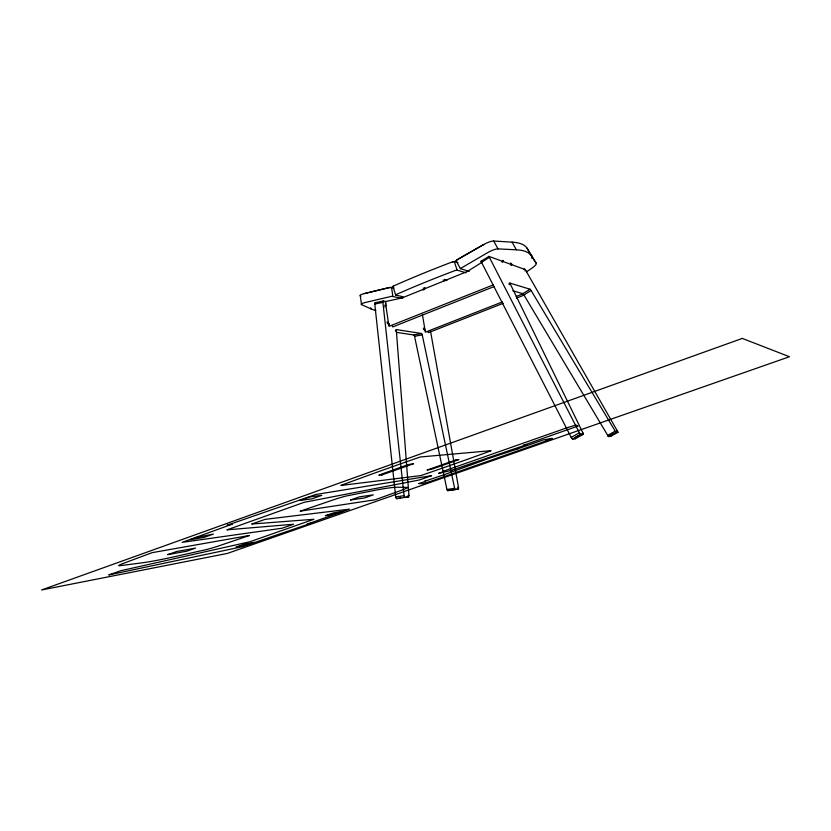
<?xml version="1.0" encoding="UTF-8"?>
<svg xmlns="http://www.w3.org/2000/svg" width="831" height="831" viewBox="0 0 831 831"><rect width="100%" height="100%" fill="white"/><g stroke="black" fill="none" stroke-linecap="round" stroke-linejoin="round"><path stroke-width="1.25" d="M610.64 436.41L608.5 436.587L615.968 432.421L617.973 432.297L610.577 436.452M618.056 432.203L525.285 269.608L488.888 256.374L579.394 432.774C579.446 434.904 584.588 435.475 582.967 433.003L509.819 283.07L530.053 289.23L530.832 290.05L615.968 432.421M196.511 537.47L213.39 534.084L204.083 537.387L190.476 539.693L196.521 537.48M350.568 499.961L359.543 496.824L373.285 494.871L364.497 497.946L350.63 499.982M381.46 475.031C385.22 473.358 375.778 476.454 379.632 474.813L408.27 464.581L413.568 463.75L381.522 475.062M227.123 529.814L304.073 502.34L419.271 479.996L431.538 475.737M236.233 546.964L243.971 544.284L254.296 542.363L246.662 545.011L236.347 546.985M251.907 523.956L265.182 519.354L349.487 509.154L307.252 524.091M545.946 440.617L552.044 438.467M167.717 554.62L176.639 551.514L195.524 548.107L186.788 551.182L167.81 554.651M451.96 470.211L474.418 462.431M446.953 280.442L444.99 280.535A1.662 1.548 -74.9 0 1 443.203 279.974M337.448 513.236L325.399 515.719L333.511 512.862L342.715 511.345L337.479 513.184M108.923 574.855L120.838 570.7L249.871 541.76L313.9 519.282L251.938 523.997M451.929 470.273L438.758 473.317M511.169 265.245L511.865 264.476L510.608 263.022M249.134 535.58L217.836 546.216A11.998 0.841 -17.1 0 1 205.247 549.842L174.52 556.697A178.405 14.065 -17.3 0 1 140.823 563.003L119.976 565.682A13.545 1.028 -16.7 0 1 122.25 563.802L152.083 552.667L249.134 535.517M456.863 259.947L483.881 244.449A10.668 2.846 -28.7 0 1 493.728 241.032L512.125 242.143A135.713 34.05 -27.5 0 1 527.072 248.189L536.213 263.271A9.795 2.327 -28.9 0 1 531.954 268.133L526.584 271.799M488.971 256.395L481.201 261.204L482.281 261.485M489.137 257.517L481.502 262.305L571.25 437.49L572.497 439.059L575.125 438.893L583.227 434.301M467.427 271.425L482.52 261.952M502.298 261.983L503.347 261.391L503.191 260.654M510.847 264.975L511.761 264.414L511.221 263.375M523.738 269.493L524.621 268.943M524.849 270.854L525.743 270.304M508.977 283.641L509.922 283.059M509.112 284.669L510.068 284.088M530.053 289.23L522.803 293.665L512.831 290.767M457.071 259.802L457.227 259.719A433.117 84.669 -28.6 0 1 483.881 244.449M607.596 435.569L608.427 436.555L523.873 294.922L531.113 290.497M227.279 525.192L315.78 494.497L431.528 475.675M579.394 432.774L571.209 437.407L571.821 438.404L572.58 439.069L580.755 434.447M575.364 437.303L576.371 436.732M576.88 436.452L577.888 435.87M578.906 435.299L580.942 434.156M581.949 433.574L582.967 433.003M607.534 435.454L614.982 431.279M611.959 433.875L612.883 433.367M616.581 431.289L617.547 430.842M501.768 261.838L503.316 261.412L502.672 260.352M577.836 426.147L550.818 435.589M526.657 444.678L474.698 462.327M418.824 483.538L425.472 481.336L424.672 481.274M424.693 481.253L443.546 474.896M393.624 285.968L393.032 286.29L393.624 285.968A246.485 45.643 -18.7 0 1 452.355 261.9L454.225 261.516L457.943 262.689M424.807 287.433A1.652 1.527 -76.6 0 1 423.779 289.146L422.802 289.78L423.363 289.884M402.131 297.914L467.178 271.55M443.141 471.333L567.978 427.435M547.317 440.492L430.468 481.398M493.427 284.846L388.981 326.354L385.283 301.611L401.882 297.997M494.081 286.581L392.783 326.915L392.128 325.929M502.433 301.902L425.389 332.171L422.377 314.43M516.124 296.522L523.53 293.613M428.484 332.649L503.316 303.273M516.404 298.142L524.725 294.87M438.861 473.234L444.845 471.125L443.079 471.406M452.355 261.9L454.277 261.536L457.112 270.137L465.973 272.797M517.381 449L543.079 439.942L552.179 438.373M550.506 435.704L523.416 445.354L524.673 445.052M443.837 474.802L489.241 458.276L517.1 449.104M424.558 289.593L424.61 288.284M524.912 444.98L526.688 444.637M423.208 483.59L430.261 481.44M575.706 425.129L568.124 427.414M375.809 310.462A139.785 20.38 -8.9 0 1 370.865 308.841L361.537 304.613L360.29 295.867A10.304 1.589 -8 0 1 364.321 293.603L389.542 287.526L394.081 287.973M389.427 287.547L389.313 287.568A442.694 51.719 -9.3 0 0 364.321 293.603M430.448 330.78L458.494 487.34A1.527 0.53 81.6 0 1 458.224 489.064L455.346 489.511A1.537 0.53 81.6 0 1 454.64 488.337L422.231 334.831A1.537 0.551 79.1 0 0 421.494 333.491L396.792 329.637A1.61 0.602 78.9 0 0 396.366 330.852L408.945 495.39A1.683 0.644 81.9 0 1 408.52 496.865L396.636 498.642A1.693 0.654 81.9 0 1 395.722 496.917L374.781 304.042A1.641 0.623 78.3 0 1 375.228 302.702L383.33 301.04L386.623 301.715M374.781 304.042L382.894 302.38A1.641 0.613 78.3 0 1 383.33 301.04M384.597 305.341L385.709 305.112A1.631 0.613 78.4 0 1 386.01 303.647M387.246 323.675L388.357 323.446A1.631 0.613 78.7 0 0 389.344 325.15M388.534 323.882L389.272 323.737M395.785 329.834L396.792 329.637M395.359 331.05L396.366 330.852M423.53 329.637L424.579 329.429A1.527 0.54 79 0 0 425.368 331.018M396.854 332.421L413.796 334.986L421.494 333.491M413.796 334.986A1.537 0.551 79.1 0 1 414.544 336.316L422.231 334.831M389.542 287.526L391.318 287.36M547.411 440.42L546.029 440.648M227.351 525.213L232.451 524.081L182.145 542.352L281.948 528.256L293.623 524.236L227.143 529.835M396.636 498.642L400.189 498.081A1.683 0.654 81.9 0 0 400.594 497.405M408.52 496.865L405.009 497.416A1.693 0.654 81.9 0 1 404.105 495.692L382.894 302.38M414.544 336.316L446.933 489.469A1.527 0.54 81.7 0 0 447.649 490.643L458.224 489.064M457.538 487.485L458.494 487.34M395.722 496.917L404.105 495.692M446.933 489.469L454.64 488.337M407.907 495.546L408.945 495.39M447.649 490.643L455.346 489.511M108.996 574.907L242.268 546.725L311.002 523.26L307.262 524.143M418.803 483.569L422.927 483.652M457.112 270.137L455.191 270.511A246.724 44.272 -18.6 0 0 396.345 294.465L395.577 295.078L403.108 296.76M469.183 271.457L460.353 268.579L488.171 252.354A10.678 2.773 -28.7 0 1 498.008 248.895L516.321 249.799A135.91 33.24 -27.5 0 1 531.144 255.584L536.213 263.271M402.661 298.412L391.609 296.324L365.578 302.422A10.304 1.517 -8 0 0 361.537 304.613M375.228 302.702L376.339 302.92M391.536 287.381L392.866 296.293M392.98 286.643L395.701 295.13M456.229 260.903L460.447 268.787M360.29 295.867L360.893 296.148M575.904 425.098L577.888 426.095M523.81 294.818L522.938 293.738L523.873 294.922M527.072 248.189L531.144 255.584M512.125 242.143L516.321 249.799M493.728 241.032L498.008 248.895M610.183 435.018L610.66 436.213L610.193 435.06M574.855 437.594L575.208 438.716L574.907 437.719M445.78 279.694L446.039 280.473M444.616 279.382L444.99 280.535M423.395 287.993L423.768 289.146M427.986 332.327L427.872 331.569M370.719 307.782L370.865 308.841M450.828 489.854A1.517 0.53 81.7 0 1 450.558 490.186M532.255 256.073A9.785 2.379 -28.9 0 1 531.497 258.036M386.924 322.116A1.641 1.506 -81 0 1 388.368 323.446M385.719 305.122A1.631 1.496 -79.4 0 1 384.732 306.94M423.228 328.183A1.527 1.413 -80.8 0 1 424.589 329.429M456.105 260.747L456.655 260.093L456.115 260.695M481.17 261.287L481.502 262.305L481.201 261.204M341.125 485.439L420.818 475.581A483.164 51.044 -17.1 0 0 490.01 451.171L491.059 450.672L420.309 456.977A316.123 22.427 -18 0 0 342.102 484.982L341.125 485.439M299.856 500.47L311.895 498.87L321.805 495.349L309.911 496.907L299.856 500.47M456.759 459.636C453.061 461.226 461.787 458.38 457.954 459.948L431.642 469.245L426.989 470.055L456.749 459.626M300.313 511.138L375.072 499.795L403.066 489.688A11.364 0.8 -17.7 0 0 407.522 487.402L397.789 487.246A160.809 11.219 -17.2 0 0 374.604 490.404L347.815 495.681A12.652 0.976 -17.4 0 0 334.768 499.379L300.313 511.138M742.312 338.414L41.55 589.979L227.299 553.446L789.45 356.738L742.312 338.414"/></g></svg>
